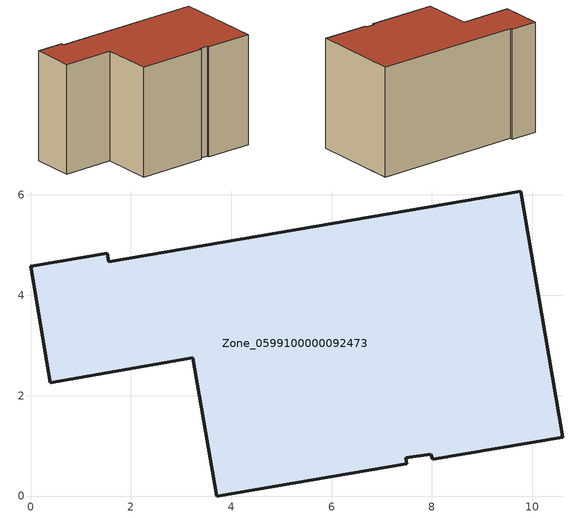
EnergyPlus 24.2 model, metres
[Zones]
Zone_0599100000092473
 floor ground (C_G): 1.56,4.67 9.77,6.08 10.61,1.17 8.01,0.73 7.98,0.83 7.47,0.77 7.5,0.64 3.71,0 3.23,2.75 0.39,2.26 0,4.58 1.53,4.84 z0
 wall outside (C_F): 0,4.58 0.39,2.26 3.23,2.75 3.71,0 7.5,0.64 7.47,0.77 7.98,0.83 8.01,0.73 10.61,1.17 9.77,6.08 1.56,4.67 1.53,4.84 0,4.58 z0:6.2
 roof outside (C_R): 9.77,6.08 1.56,4.67 1.53,4.84 0,4.58 0.39,2.26 3.23,2.75 3.71,0 7.5,0.64 7.47,0.77 7.98,0.83 8.01,0.73 10.61,1.17 z6.2
[BUILDING]
Pand.0599100000092473: North Axis=0; Terrain=City; Loads Convergence Tolerance Value=0.04; Temperature Convergence Tolerance Value=0.4; Solar Distribution=FullExterior; Maximum Number of Warmup Days=25; Minimum Number of Warmup Days=1
[Site:Location]
Rotterdam.The.Hague.AP_ZH_NLD Design_Conditions: Latitude=51.96; Longitude=4.45; Time Zone=1; Elevation=-4.5
[SITE:GROUNDTEMPERATURE:BUILDINGSURFACE]
18, 18, 18, 18, 18, 18, 18, 18, 18, 18, 18, 18
[MATERIAL] Thermal Absorptance=0.9; Solar Absorptance=0.7; Visible Absorptance=0.7
Name | Roughness | Thickness | Conductivity | Density | Specific Heat
G.TC.1946 | MediumSmooth | 0.15 | 1 | 540 | 1210
F.TC.1946 | Rough | 0.3 | 0.857143 | 1920 | 840
R.TC.1946 | MediumRough | 0.2 | 0.909091 | 1500 | 1000
[CONSTRUCTION]
C_G: G.TC.1946
C_F: F.TC.1946
C_R: R.TC.1946
[ZONE]
Zone_0599100000092473: Type=1; Multiplier=1; Ceiling Height=Autocalculate; Volume=Autocalculate; Floor Area=autocalculate; Part of Total Floor Area=Yes
[ZONEINFILTRATION:DESIGNFLOWRATE]
Infil_Zone_0599100000092473: Zone or ZoneList or Space or SpaceList=Zone_0599100000092473; Schedule=AlwaysOn; Design Flow Rate Calculation Method=Flow/Area; Flow Rate per Floor Area=0.003; Constant Term Coefficient=1; Temperature Term Coefficient=0; Velocity Term Coefficient=0; Velocity Squared Term Coefficient=0
[HVACTEMPLATE:ZONE:IDEALLOADSAIRSYSTEM]
Zone_0599100000092473: Maximum Heating Supply Air Temperature=50; Minimum Cooling Supply Air Temperature=13; Maximum Heating Supply Air Humidity Ratio=0.0156; Minimum Cooling Supply Air Humidity Ratio=0.0077; Heating Limit=NoLimit; Cooling Limit=NoLimit; Dehumidification Control Type=ConstantSensibleHeatRatio; Cooling Sensible Heat Ratio=0.7; Dehumidification Setpoint=60; Humidification Control Type=None; Humidification Setpoint=30; Outdoor Air Method=None; Outdoor Air Flow Rate per Person=0.00944; Outdoor Air Flow Rate per Zone Floor Area=0; Outdoor Air Flow Rate per Zone=0; Demand Controlled Ventilation Type=None; Outdoor Air Economizer Type=NoEconomizer; Heat Recovery Type=None; Sensible Heat Recovery Effectiveness=0.7; Latent Heat Recovery Effectiveness=0.65
[ZONECONTROL:THERMOSTAT]
ThermostatControl_Zone_0599100000092473: Zone or ZoneList=Zone_0599100000092473; Control Type Schedule=DualSetpointControlType; Control 1=Thermostat_Zone_0599100000092473; Temperature Difference Between Cutout And Setpoint=0
[THERMOSTATSETPOINT:DUALSETPOINT]
Thermostat_Zone_0599100000092473: Heating Setpoint Temperature Schedule=HeatingSetpoint_Zone_0599100000092473; Cooling Setpoint Temperature Schedule=CoolingSetpoint_Zone_0599100000092473
[SCHEDULE:COMPACT]
HeatingSetpoint_Zone_0599100000092473: Through: 12/31, For: AllDays, Until: 24:00, 21
CoolingSetpoint_Zone_0599100000092473: Through: 12/31, For: AllDays, Until: 24:00, 24
DualSetpointControlType: Through: 12/31, For: AllDays, Until: 24:00, 4
AlwaysOn: Through: 12/31, For: AllDays, Until: 24:00, 1
